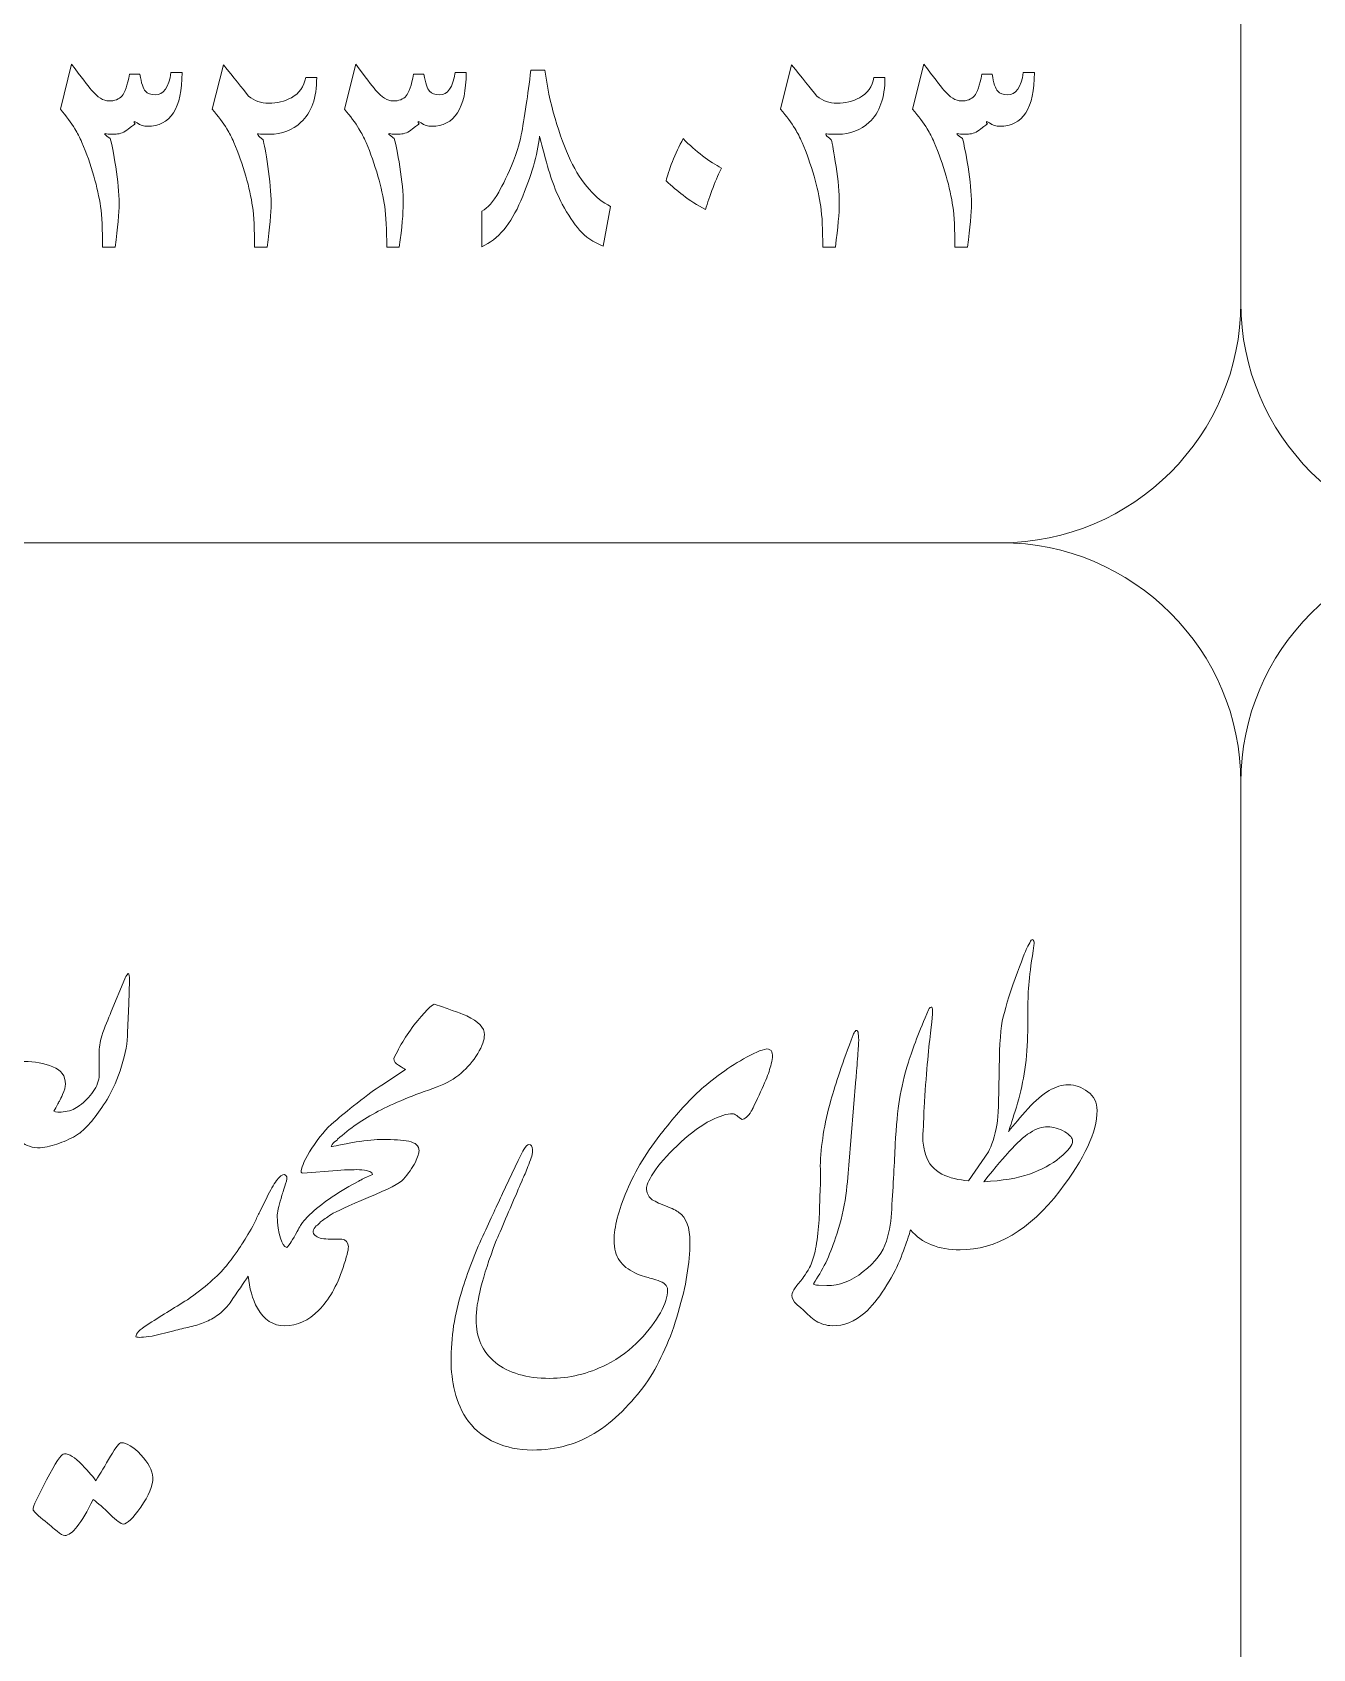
# Model space of a CAD drawing. Header units: millimetres. Extents: x 62 to 462, y 96 to 456.
# Drawn here: x 329.7 to 343.06, y 244.77 to 261.63 of the extents above; entities that cross this region are included whole.
import ezdxf

# ---------------------------------------------------------------- set-up
doc = ezdxf.new("R2010")
doc.units = ezdxf.units.MM
doc.header["$MEASUREMENT"] = 0
doc.layers.add('Layer 1', color=7, linetype='Continuous')

msp = doc.modelspace()

# ---------------------------------------------------------------- linework, layer by layer
at = {"layer": 'Layer 1', "color": 250, "lineweight": 18}
for points, knots in [([(324.8067, 276.3033), (324.8067, 276.3033), (339.8067, 276.3033), (339.8067, 276.3033), (341.1837, 276.3033), (342.3067, 275.1803), (342.3067, 273.8033), (342.3067, 273.8033), (342.3067, 258.8033), (342.3067, 258.8033), (342.3067, 257.4264), (341.1837, 256.3033), (339.8067, 256.3033), (339.8067, 256.3033), (324.8067, 256.3033), (324.8067, 256.3033), (323.4298, 256.3033), (322.3067, 257.4264), (322.3067, 258.8033), (322.3067, 258.8033), (322.3067, 273.8033), (322.3067, 273.8033), (322.3067, 275.1803), (323.4298, 276.3033), (324.8067, 276.3033)], [0, 0, 0, 0, 0.125, 0.125, 0.125, 0.25, 0.25, 0.25, 0.375, 0.375, 0.375, 0.5, 0.5, 0.5, 0.625, 0.625, 0.625, 0.75, 0.75, 0.75, 0.875, 0.875, 0.875, 1, 1, 1, 1]), ([(344.8067, 276.3033), (344.8067, 276.3033), (359.8067, 276.3033), (359.8067, 276.3033), (361.1837, 276.3033), (362.3067, 275.1803), (362.3067, 273.8033), (362.3067, 273.8033), (362.3067, 258.8033), (362.3067, 258.8033), (362.3067, 257.4264), (361.1837, 256.3033), (359.8067, 256.3033), (359.8067, 256.3033), (344.8067, 256.3033), (344.8067, 256.3033), (343.4298, 256.3033), (342.3067, 257.4264), (342.3067, 258.8033), (342.3067, 258.8033), (342.3067, 273.8033), (342.3067, 273.8033), (342.3067, 275.1803), (343.4298, 276.3033), (344.8067, 276.3033)], [0, 0, 0, 0, 0.125, 0.125, 0.125, 0.25, 0.25, 0.25, 0.375, 0.375, 0.375, 0.5, 0.5, 0.5, 0.625, 0.625, 0.625, 0.75, 0.75, 0.75, 0.875, 0.875, 0.875, 1, 1, 1, 1]), ([(324.8067, 256.3033), (324.8067, 256.3033), (339.8067, 256.3033), (339.8067, 256.3033), (341.1837, 256.3033), (342.3067, 255.1803), (342.3067, 253.8033), (342.3067, 253.8033), (342.3067, 238.8033), (342.3067, 238.8033), (342.3067, 237.4264), (341.1837, 236.3033), (339.8067, 236.3033), (339.8067, 236.3033), (324.8067, 236.3033), (324.8067, 236.3033), (323.4298, 236.3033), (322.3067, 237.4264), (322.3067, 238.8033), (322.3067, 238.8033), (322.3067, 253.8033), (322.3067, 253.8033), (322.3067, 255.1803), (323.4298, 256.3033), (324.8067, 256.3033)], [0, 0, 0, 0, 0.125, 0.125, 0.125, 0.25, 0.25, 0.25, 0.375, 0.375, 0.375, 0.5, 0.5, 0.5, 0.625, 0.625, 0.625, 0.75, 0.75, 0.75, 0.875, 0.875, 0.875, 1, 1, 1, 1]), ([(344.8067, 256.3033), (344.8067, 256.3033), (359.8067, 256.3033), (359.8067, 256.3033), (361.1837, 256.3033), (362.3067, 255.1803), (362.3067, 253.8033), (362.3067, 253.8033), (362.3067, 238.8033), (362.3067, 238.8033), (362.3067, 237.4264), (361.1837, 236.3033), (359.8067, 236.3033), (359.8067, 236.3033), (344.8067, 236.3033), (344.8067, 236.3033), (343.4298, 236.3033), (342.3067, 237.4264), (342.3067, 238.8033), (342.3067, 238.8033), (342.3067, 253.8033), (342.3067, 253.8033), (342.3067, 255.1803), (343.4298, 256.3033), (344.8067, 256.3033)], [0, 0, 0, 0, 0.125, 0.125, 0.125, 0.25, 0.25, 0.25, 0.375, 0.375, 0.375, 0.5, 0.5, 0.5, 0.625, 0.625, 0.625, 0.75, 0.75, 0.75, 0.875, 0.875, 0.875, 1, 1, 1, 1]), ([(338.9892, 250.0833), (338.9943, 250.0275), (339.0045, 249.9738), (339.0195, 249.9216), (339.0501, 249.8275), (339.1065, 249.7593), (339.1889, 249.7193), (339.2712, 249.6793), (339.3641, 249.6558), (339.4676, 249.6487), (339.4676, 249.6487), (339.6745, 249.9521), (339.6745, 249.9521), (339.7086, 250.0098), (339.7392, 250.1074), (339.7639, 250.2449), (339.7756, 250.3202), (339.7827, 250.4872), (339.7851, 250.7424), (339.7874, 250.9987), (339.798, 251.1892), (339.8192, 251.3127), (339.8427, 251.4279), (339.8874, 251.5761), (339.9532, 251.7584), (340.0202, 251.9418), (340.0614, 252.0476), (340.0755, 252.0759), (340.0908, 252.1041), (340.1026, 252.1276), (340.112, 252.1464), (340.1237, 252.1652), (340.1343, 252.1687), (340.1425, 252.1582), (340.1519, 252.1476), (340.1543, 252.1299), (340.1496, 252.1041), (340.1249, 251.95), (340.1073, 251.8254), (340.0979, 251.7278), (340.0896, 251.6302), (340.0849, 251.5373), (340.0861, 251.4491), (340.0873, 251.3609), (340.0861, 251.2468), (340.0814, 251.1069), (340.0767, 250.967), (340.0626, 250.8376), (340.0391, 250.72), (340.0167, 250.6012), (339.9885, 250.4872), (339.9532, 250.3755), (339.9191, 250.2649), (339.8956, 250.1944), (339.885, 250.1638), (339.9403, 250.2332), (340.0073, 250.312), (340.0884, 250.4025), (340.2413, 250.5683), (340.3812, 250.6506), (340.5047, 250.6506), (340.58, 250.6506), (340.6494, 250.6259), (340.7117, 250.5777), (340.7752, 250.5319), (340.8081, 250.4672), (340.8081, 250.3813), (340.8081, 250.1603), (340.6776, 249.8816), (340.4189, 249.5429), (340.1014, 249.1337), (339.7545, 248.9291), (339.3782, 248.9291), (339.1515, 248.9291), (338.9798, 248.9978), (338.8622, 249.1361), (338.8537, 249.1085), (338.8454, 249.0834), (338.8372, 249.0608), (338.8172, 248.9926), (338.7878, 248.9115), (338.749, 248.8186), (338.7114, 248.7257), (338.6585, 248.6269), (338.5915, 248.5234), (338.5233, 248.4199), (338.4551, 248.3364), (338.3857, 248.2718), (338.2787, 248.1789), (338.1646, 248.1342), (338.0447, 248.1365), (337.9835, 248.1389), (337.9271, 248.1553), (337.8765, 248.1859), (337.8283, 248.2177), (337.7836, 248.2576), (337.7425, 248.3035), (337.7048, 248.3329), (337.6825, 248.3529), (337.6731, 248.3611), (337.6413, 248.3917), (337.6249, 248.4223), (337.6249, 248.454), (337.6249, 248.4775), (337.6366, 248.5046), (337.659, 248.534), (337.6825, 248.5634), (337.7083, 248.5975), (337.7389, 248.6339), (337.7519, 248.6516), (337.7707, 248.6798), (337.793, 248.7163), (337.8165, 248.7527), (337.8365, 248.8021), (337.8542, 248.8632), (337.8706, 248.9232), (337.8859, 249.0032), (337.8965, 249.102), (337.9059, 249.2007), (337.9118, 249.2866), (337.9141, 249.3571), (337.9141, 249.3571), (337.9212, 249.5712), (337.9212, 249.5712), (337.9235, 249.6441), (337.9235, 249.7217), (337.9212, 249.8016), (337.9259, 250.0133), (337.9623, 250.2426), (338.0317, 250.4907), (338.0799, 250.6589), (338.1564, 250.8847), (338.2622, 251.1692), (338.2693, 251.1881), (338.2763, 251.1998), (338.2834, 251.2069), (338.2893, 251.2139), (338.2951, 251.2174), (338.2998, 251.2174), (338.3163, 251.2151), (338.3234, 251.1716), (338.321, 251.0869), (338.3187, 251.0458), (338.314, 250.9787), (338.3069, 250.887), (338.2998, 250.7929), (338.2951, 250.733), (338.2928, 250.7083), (338.2928, 250.7083), (338.2175, 249.8122), (338.2175, 249.8122), (338.2128, 249.704), (338.1999, 249.5817), (338.1799, 249.443), (338.1564, 249.3101), (338.1235, 249.1807), (338.0799, 249.0537), (338.02, 248.868), (337.9424, 248.708), (337.8483, 248.5751), (337.853, 248.5657), (337.8718, 248.561), (337.9036, 248.561), (337.9036, 248.561), (337.9906, 248.5575), (337.9906, 248.5575), (338.1164, 248.5528), (338.2422, 248.601), (338.3692, 248.701), (338.495, 248.8009), (338.5762, 248.9068), (338.6103, 249.0173), (338.6444, 249.129), (338.6632, 249.2407), (338.6656, 249.3536), (338.6808, 249.6135), (338.6938, 249.8393), (338.7032, 250.0309), (338.7126, 250.2226), (338.7267, 250.3778), (338.7467, 250.4978), (338.7655, 250.6166), (338.7973, 250.7471), (338.8408, 250.887), (338.8843, 251.0269), (338.9537, 251.208), (339.0477, 251.4315), (339.0618, 251.4538), (339.0736, 251.4632), (339.0854, 251.4585), (339.0971, 251.4538), (339.0924, 251.3644), (339.0701, 251.1881), (339.0477, 251.0128), (339.0254, 250.753), (339.003, 250.4084), (339.0007, 250.3188), (338.9961, 250.2108), (338.9892, 250.0833)], [0, 0, 0, 0, 0.0151515, 0.0151515, 0.0151515, 0.030303, 0.030303, 0.030303, 0.0454545, 0.0454545, 0.0454545, 0.0606061, 0.0606061, 0.0606061, 0.0757576, 0.0757576, 0.0757576, 0.0909091, 0.0909091, 0.0909091, 0.1060606, 0.1060606, 0.1060606, 0.1212121, 0.1212121, 0.1212121, 0.1363636, 0.1363636, 0.1363636, 0.1515152, 0.1515152, 0.1515152, 0.1666667, 0.1666667, 0.1666667, 0.1818182, 0.1818182, 0.1818182, 0.1969697, 0.1969697, 0.1969697, 0.2121212, 0.2121212, 0.2121212, 0.2272727, 0.2272727, 0.2272727, 0.2424242, 0.2424242, 0.2424242, 0.2575758, 0.2575758, 0.2575758, 0.2727273, 0.2727273, 0.2727273, 0.2878788, 0.2878788, 0.2878788, 0.3030303, 0.3030303, 0.3030303, 0.3181818, 0.3181818, 0.3181818, 0.3333333, 0.3333333, 0.3333333, 0.3484848, 0.3484848, 0.3484848, 0.3636364, 0.3636364, 0.3636364, 0.3787879, 0.3787879, 0.3787879, 0.3939394, 0.3939394, 0.3939394, 0.4090909, 0.4090909, 0.4090909, 0.4242424, 0.4242424, 0.4242424, 0.4393939, 0.4393939, 0.4393939, 0.4545455, 0.4545455, 0.4545455, 0.469697, 0.469697, 0.469697, 0.4848485, 0.4848485, 0.4848485, 0.5, 0.5, 0.5, 0.5151515, 0.5151515, 0.5151515, 0.530303, 0.530303, 0.530303, 0.5454545, 0.5454545, 0.5454545, 0.5606061, 0.5606061, 0.5606061, 0.5757576, 0.5757576, 0.5757576, 0.5909091, 0.5909091, 0.5909091, 0.6060606, 0.6060606, 0.6060606, 0.6212121, 0.6212121, 0.6212121, 0.6363636, 0.6363636, 0.6363636, 0.6515152, 0.6515152, 0.6515152, 0.6666667, 0.6666667, 0.6666667, 0.6818182, 0.6818182, 0.6818182, 0.6969697, 0.6969697, 0.6969697, 0.7121212, 0.7121212, 0.7121212, 0.7272727, 0.7272727, 0.7272727, 0.7424242, 0.7424242, 0.7424242, 0.7575758, 0.7575758, 0.7575758, 0.7727273, 0.7727273, 0.7727273, 0.7878788, 0.7878788, 0.7878788, 0.8030303, 0.8030303, 0.8030303, 0.8181818, 0.8181818, 0.8181818, 0.8333333, 0.8333333, 0.8333333, 0.8484848, 0.8484848, 0.8484848, 0.8636364, 0.8636364, 0.8636364, 0.8787879, 0.8787879, 0.8787879, 0.8939394, 0.8939394, 0.8939394, 0.9090909, 0.9090909, 0.9090909, 0.9242424, 0.9242424, 0.9242424, 0.9393939, 0.9393939, 0.9393939, 0.9545455, 0.9545455, 0.9545455, 0.969697, 0.969697, 0.969697, 0.9848485, 0.9848485, 0.9848485, 1, 1, 1, 1]), ([(330.1965, 250.4343), (330.2517, 250.4731), (330.2988, 250.5213), (330.3376, 250.5789), (330.3787, 250.6366), (330.3999, 250.6942), (330.3999, 250.7518), (330.3999, 250.7518), (330.3999, 250.9788), (330.3999, 250.9788), (330.3999, 251.034), (330.4093, 251.0952), (330.427, 251.161), (330.4599, 251.2527), (330.4928, 251.3374), (330.5269, 251.4127), (330.5269, 251.4127), (330.668, 251.7537), (330.668, 251.7537), (330.6704, 251.7702), (330.6821, 251.789), (330.7033, 251.809), (330.7127, 251.809), (330.7162, 251.7854), (330.7162, 251.7372), (330.7162, 251.7372), (330.7104, 251.4926), (330.7104, 251.4926), (330.7104, 251.4926), (330.6962, 251.1963), (330.6962, 251.1963), (330.6962, 251.0928), (330.6751, 250.9752), (330.6339, 250.8447), (330.5951, 250.713), (330.5445, 250.5978), (330.4822, 250.4966), (330.3885, 250.3432), (330.2937, 250.2259), (330.1976, 250.146), (330.1976, 250.146), (330.1965, 250.1438), (330.1965, 250.1438), (330.1412, 250.1074), (330.0789, 250.0756), (330.0107, 250.0498), (329.9413, 250.0227), (329.8743, 250.0051), (329.8108, 249.9957), (329.7755, 249.9886), (329.739, 249.991), (329.7002, 250.0004), (329.6614, 250.011), (329.6308, 250.0227), (329.6108, 250.0368), (329.5826, 250.0368), (329.5438, 250.0251), (329.4933, 250.0027), (329.445, 249.9816), (329.3851, 249.9522), (329.3145, 249.9134), (329.3145, 249.9134), (329.1111, 249.7852), (329.1111, 249.7852), (329.1111, 249.7852), (329.1108, 249.7861), (329.1108, 249.7861), (329.0462, 249.7286), (328.9686, 249.6851), (328.8771, 249.6558), (328.7736, 249.6158), (328.6431, 249.6041), (328.4843, 249.617), (328.4514, 249.617), (328.3044, 249.5523), (328.0398, 249.4206), (328.0398, 249.4206), (327.8581, 249.3204), (327.8581, 249.3204), (327.8581, 249.3204), (327.8446, 249.2678), (327.8446, 249.2678), (327.8305, 249.2101), (327.8129, 249.1549), (327.7952, 249.1043), (327.7141, 248.8821), (327.64, 248.7174), (327.5706, 248.6116), (327.5024, 248.5058), (327.4483, 248.4411), (327.4095, 248.4152), (327.3696, 248.3905), (327.3119, 248.3635), (327.2331, 248.3341), (327.1555, 248.3059), (327.0368, 248.2659), (326.8768, 248.2141), (326.7169, 248.1624), (326.6228, 248.1365), (326.5923, 248.1365), (326.5746, 248.1365), (326.5652, 248.1412), (326.5652, 248.1506), (326.5464, 248.1753), (326.6417, 248.2588), (326.851, 248.3988), (327.0603, 248.5387), (327.1955, 248.6304), (327.2555, 248.6739), (327.3166, 248.7174), (327.379, 248.7809), (327.4413, 248.8656), (327.5048, 248.9491), (327.5518, 249.0443), (327.5812, 249.149), (327.5495, 249.1537), (327.5165, 249.1478), (327.4836, 249.1302), (327.4495, 249.1137), (327.4166, 249.1043), (327.3848, 249.1043), (327.3002, 249.1067), (327.2284, 249.1349), (327.1708, 249.1878), (327.1144, 249.2395), (327.0897, 249.2983), (327.0991, 249.363), (327.1085, 249.4018), (327.1214, 249.4477), (327.1391, 249.4994), (327.1555, 249.5512), (327.192, 249.6335), (327.2473, 249.7452), (327.3025, 249.8581), (327.3578, 249.951), (327.4142, 250.0239), (327.4707, 250.098), (327.5259, 250.1344), (327.5812, 250.1344), (327.6753, 250.1344), (327.7541, 250.0944), (327.8176, 250.0145), (327.8811, 249.9333), (327.9117, 249.8369), (327.9117, 249.7252), (327.9117, 249.7252), (327.9115, 249.7016), (327.9115, 249.7016), (327.9115, 249.7016), (327.9763, 249.724), (327.9763, 249.724), (328.0527, 249.7522), (328.0916, 249.7722), (328.0916, 249.7863), (328.0774, 249.8098), (328.0704, 249.8381), (328.0704, 249.8722), (328.0751, 249.9027), (328.0868, 249.9404), (328.1057, 249.9862), (328.1374, 250.0709), (328.1962, 250.1908), (328.2809, 250.3449), (328.3338, 250.446), (328.4008, 250.5354), (328.4843, 250.613), (328.5666, 250.6894), (328.6337, 250.7271), (328.6842, 250.7271), (328.7642, 250.7271), (328.83, 250.693), (328.8806, 250.6271), (328.9265, 250.5624), (328.9488, 250.4778), (328.9488, 250.3719), (328.9488, 250.2779), (328.9359, 250.1932), (328.91, 250.1191), (328.8829, 250.0439), (328.8665, 249.998), (328.8594, 249.9792), (328.8594, 249.9792), (328.9006, 249.9862), (328.9006, 249.9862), (328.99, 250.0086), (329.0605, 250.0391), (329.1111, 250.0756), (329.1111, 250.0756), (329.1132, 250.072), (329.1132, 250.072), (329.1543, 250.0933), (329.2123, 250.1282), (329.2863, 250.178), (329.3028, 250.1874), (329.3404, 250.2144), (329.4004, 250.2579), (329.4004, 250.2944), (329.3839, 250.3473), (329.3521, 250.4167), (329.318, 250.479), (329.271, 250.5096), (329.211, 250.5096), (329.1722, 250.5096), (329.1322, 250.5002), (329.0899, 250.4813), (329.0605, 250.4813), (329.0511, 250.5013), (329.0629, 250.5401), (329.0723, 250.5684), (329.0923, 250.6025), (329.1252, 250.6436), (329.1758, 250.7083), (329.2381, 250.7624), (329.3145, 250.8059), (329.3627, 250.8318), (329.4121, 250.8506), (329.4627, 250.8647), (329.525, 250.8835), (329.5767, 250.8929), (329.6214, 250.8929), (329.7261, 250.8929), (329.8249, 250.8741), (329.9178, 250.8376), (330.0048, 250.8035), (330.0483, 250.7436), (330.0483, 250.6577), (330.0483, 250.6283), (330.0377, 250.5919), (330.0177, 250.5484), (330.006, 250.5225), (329.9954, 250.499), (329.9848, 250.479), (329.9742, 250.4578), (329.9554, 250.4237), (329.9272, 250.3755), (329.9436, 250.3614), (329.9824, 250.3602), (330.0448, 250.3696), (330.1071, 250.3802), (330.1576, 250.4014), (330.1965, 250.4343)], [0, 0, 0, 0, 0.0125, 0.0125, 0.0125, 0.025, 0.025, 0.025, 0.0375, 0.0375, 0.0375, 0.05, 0.05, 0.05, 0.0625, 0.0625, 0.0625, 0.075, 0.075, 0.075, 0.0875, 0.0875, 0.0875, 0.1, 0.1, 0.1, 0.1125, 0.1125, 0.1125, 0.125, 0.125, 0.125, 0.1375, 0.1375, 0.1375, 0.15, 0.15, 0.15, 0.1625, 0.1625, 0.1625, 0.175, 0.175, 0.175, 0.1875, 0.1875, 0.1875, 0.2, 0.2, 0.2, 0.2125, 0.2125, 0.2125, 0.225, 0.225, 0.225, 0.2375, 0.2375, 0.2375, 0.25, 0.25, 0.25, 0.2625, 0.2625, 0.2625, 0.275, 0.275, 0.275, 0.2875, 0.2875, 0.2875, 0.3, 0.3, 0.3, 0.3125, 0.3125, 0.3125, 0.325, 0.325, 0.325, 0.3375, 0.3375, 0.3375, 0.35, 0.35, 0.35, 0.3625, 0.3625, 0.3625, 0.375, 0.375, 0.375, 0.3875, 0.3875, 0.3875, 0.4, 0.4, 0.4, 0.4125, 0.4125, 0.4125, 0.425, 0.425, 0.425, 0.4375, 0.4375, 0.4375, 0.45, 0.45, 0.45, 0.4625, 0.4625, 0.4625, 0.475, 0.475, 0.475, 0.4875, 0.4875, 0.4875, 0.5, 0.5, 0.5, 0.5125, 0.5125, 0.5125, 0.525, 0.525, 0.525, 0.5375, 0.5375, 0.5375, 0.55, 0.55, 0.55, 0.5625, 0.5625, 0.5625, 0.575, 0.575, 0.575, 0.5875, 0.5875, 0.5875, 0.6, 0.6, 0.6, 0.6125, 0.6125, 0.6125, 0.625, 0.625, 0.625, 0.6375, 0.6375, 0.6375, 0.65, 0.65, 0.65, 0.6625, 0.6625, 0.6625, 0.675, 0.675, 0.675, 0.6875, 0.6875, 0.6875, 0.7, 0.7, 0.7, 0.7125, 0.7125, 0.7125, 0.725, 0.725, 0.725, 0.7375, 0.7375, 0.7375, 0.75, 0.75, 0.75, 0.7625, 0.7625, 0.7625, 0.775, 0.775, 0.775, 0.7875, 0.7875, 0.7875, 0.8, 0.8, 0.8, 0.8125, 0.8125, 0.8125, 0.825, 0.825, 0.825, 0.8375, 0.8375, 0.8375, 0.85, 0.85, 0.85, 0.8625, 0.8625, 0.8625, 0.875, 0.875, 0.875, 0.8875, 0.8875, 0.8875, 0.9, 0.9, 0.9, 0.9125, 0.9125, 0.9125, 0.925, 0.925, 0.925, 0.9375, 0.9375, 0.9375, 0.95, 0.95, 0.95, 0.9625, 0.9625, 0.9625, 0.975, 0.975, 0.975, 0.9875, 0.9875, 0.9875, 1, 1, 1, 1]), ([(332.8812, 250.2896), (332.9388, 250.3379), (333.0211, 250.4037), (333.1293, 250.4896), (333.2351, 250.5695), (333.3069, 250.6224), (333.3468, 250.6471), (333.3468, 250.6471), (333.5938, 250.8094), (333.5938, 250.8094), (333.5879, 250.8141), (333.5632, 250.8294), (333.5221, 250.8541), (333.4903, 250.8706), (333.4738, 250.8929), (333.4738, 250.9235), (333.5338, 251.0563), (333.6161, 251.1881), (333.722, 251.3198), (333.8254, 251.4432), (333.8854, 251.4997), (333.9042, 251.4879), (334.09, 251.4244), (334.2006, 251.3833), (334.2347, 251.368), (334.357, 251.3103), (334.4181, 251.2445), (334.4181, 251.1716), (334.4181, 251.121), (334.3946, 251.0552), (334.3487, 250.9752), (334.2982, 250.8964), (334.2405, 250.8294), (334.177, 250.7718), (334.1053, 250.7118), (334.0218, 250.6636), (333.9254, 250.6271), (333.6749, 250.5425), (333.4703, 250.4578), (333.3104, 250.3731), (333.153, 250.291), (333.0115, 250.194), (332.8872, 250.0812), (332.8872, 250.0812), (332.8823, 250.0733), (332.8823, 250.0733), (332.8565, 250.058), (332.84, 250.0427), (332.8318, 250.0286), (332.8235, 250.0145), (332.82, 250.0074), (332.82, 250.0051), (332.84, 250.0098), (332.927, 250.0251), (333.0787, 250.0533), (333.1904, 250.0709), (333.2845, 250.0803), (333.3609, 250.0803), (333.4703, 250.0803), (333.5608, 250.0733), (333.629, 250.0603), (333.7008, 250.0462), (333.7361, 250.0133), (333.7361, 249.9604), (333.7361, 249.9392), (333.7231, 249.9004), (333.6984, 249.8428), (333.6655, 249.7828), (333.6243, 249.7228), (333.5738, 249.6641), (333.5397, 249.6241), (333.4174, 249.5617), (333.2069, 249.4747), (332.9976, 249.3865), (332.8682, 249.3277), (332.82, 249.2972), (332.7718, 249.2654), (332.7353, 249.2395), (332.7095, 249.2196), (332.6956, 249.2012), (332.6804, 249.1876), (332.664, 249.179), (332.6281, 249.1378), (332.6233, 249.105), (332.6507, 249.0808), (332.6777, 249.0549), (332.7236, 249.042), (332.7883, 249.0408), (332.8529, 249.0396), (332.9, 249.0396), (332.9294, 249.0396), (332.9752, 249.0349), (332.9988, 249.0079), (332.9988, 248.9597), (332.9988, 248.9256), (332.9799, 248.8527), (332.9435, 248.7433), (332.8788, 248.5505), (332.7953, 248.4023), (332.6918, 248.2988), (332.5837, 248.1906), (332.4661, 248.1365), (332.3367, 248.1365), (332.2156, 248.1365), (332.1203, 248.1977), (332.051, 248.3188), (331.9982, 248.4152), (331.9658, 248.5273), (331.955, 248.6547), (331.9082, 248.5842), (331.845, 248.4918), (331.7652, 248.3776), (331.717, 248.3176), (331.6758, 248.2753), (331.6405, 248.2506), (331.5947, 248.2177), (331.5488, 248.1918), (331.5018, 248.173), (331.4548, 248.153), (331.403, 248.1377), (331.3466, 248.1248), (331.2901, 248.1118), (331.2349, 248.0989), (331.1796, 248.0848), (331.1796, 248.0848), (330.9515, 248.0295), (330.9515, 248.0295), (330.8597, 248.0142), (330.8033, 248.0119), (330.7833, 248.0225), (330.7833, 248.0554), (330.8209, 248.0954), (330.8974, 248.1436), (330.9656, 248.1871), (331.0361, 248.2318), (331.1067, 248.2765), (331.1784, 248.3211), (331.249, 248.3647), (331.3207, 248.4082), (331.5018, 248.5352), (331.6382, 248.6539), (331.7276, 248.7633), (331.7958, 248.8491), (331.8499, 248.9232), (331.8887, 248.9879), (331.9145, 249.0243), (331.9522, 249.0878), (332.0027, 249.1772), (332.0027, 249.1772), (332.0361, 249.2455), (332.0361, 249.2455), (332.044, 249.2642), (332.0525, 249.2821), (332.0616, 249.2995), (332.0657, 249.3079), (332.0699, 249.3159), (332.0743, 249.3238), (332.0743, 249.3238), (332.1509, 249.4806), (332.1509, 249.4806), (332.185, 249.5512), (332.2191, 249.6088), (332.2509, 249.6523), (332.2802, 249.6958), (332.3085, 249.717), (332.3332, 249.7146), (332.3567, 249.7029), (332.3637, 249.6805), (332.3543, 249.6452), (332.3285, 249.57), (332.3132, 249.5206), (332.3061, 249.4971), (332.28, 249.4103), (332.263, 249.3417), (332.2554, 249.292), (332.267, 249.084), (332.301, 248.9713), (332.3579, 248.9526), (332.3826, 248.9785), (332.419, 249.0338), (332.4649, 249.1184), (332.4919, 249.169), (332.5131, 249.2031), (332.526, 249.2219), (332.5295, 249.2262), (332.5334, 249.2299), (332.5378, 249.233), (332.5585, 249.2585), (332.5841, 249.2855), (332.613, 249.3124), (332.6848, 249.3771), (332.7565, 249.4324), (332.8306, 249.4806), (332.9247, 249.5429), (333.0152, 249.597), (333.1022, 249.6429), (333.1093, 249.6476), (333.1587, 249.6723), (333.2504, 249.7158), (333.2504, 249.7381), (333.2139, 249.7546), (333.1399, 249.764), (333.0764, 249.7664), (332.9893, 249.764), (332.8823, 249.7569), (332.8823, 249.7569), (332.5237, 249.7287), (332.5237, 249.7287), (332.5072, 249.7287), (332.5025, 249.7428), (332.5096, 249.7699), (332.5237, 249.8299), (332.5684, 249.9169), (332.646, 250.0286), (332.7214, 250.14), (332.7991, 250.225), (332.8791, 250.2849), (332.8791, 250.2849), (332.8812, 250.2896), (332.8812, 250.2896)], [0, 0, 0, 0, 0.0136986, 0.0136986, 0.0136986, 0.0273973, 0.0273973, 0.0273973, 0.0410959, 0.0410959, 0.0410959, 0.0547945, 0.0547945, 0.0547945, 0.0684932, 0.0684932, 0.0684932, 0.0821918, 0.0821918, 0.0821918, 0.0958904, 0.0958904, 0.0958904, 0.109589, 0.109589, 0.109589, 0.1232877, 0.1232877, 0.1232877, 0.1369863, 0.1369863, 0.1369863, 0.1506849, 0.1506849, 0.1506849, 0.1643836, 0.1643836, 0.1643836, 0.1780822, 0.1780822, 0.1780822, 0.1917808, 0.1917808, 0.1917808, 0.2054795, 0.2054795, 0.2054795, 0.2191781, 0.2191781, 0.2191781, 0.2328767, 0.2328767, 0.2328767, 0.2465753, 0.2465753, 0.2465753, 0.260274, 0.260274, 0.260274, 0.2739726, 0.2739726, 0.2739726, 0.2876712, 0.2876712, 0.2876712, 0.3013699, 0.3013699, 0.3013699, 0.3150685, 0.3150685, 0.3150685, 0.3287671, 0.3287671, 0.3287671, 0.3424658, 0.3424658, 0.3424658, 0.3561644, 0.3561644, 0.3561644, 0.369863, 0.369863, 0.369863, 0.3835616, 0.3835616, 0.3835616, 0.3972603, 0.3972603, 0.3972603, 0.4109589, 0.4109589, 0.4109589, 0.4246575, 0.4246575, 0.4246575, 0.4383562, 0.4383562, 0.4383562, 0.4520548, 0.4520548, 0.4520548, 0.4657534, 0.4657534, 0.4657534, 0.4794521, 0.4794521, 0.4794521, 0.4931507, 0.4931507, 0.4931507, 0.5068493, 0.5068493, 0.5068493, 0.5205479, 0.5205479, 0.5205479, 0.5342466, 0.5342466, 0.5342466, 0.5479452, 0.5479452, 0.5479452, 0.5616438, 0.5616438, 0.5616438, 0.5753425, 0.5753425, 0.5753425, 0.5890411, 0.5890411, 0.5890411, 0.6027397, 0.6027397, 0.6027397, 0.6164384, 0.6164384, 0.6164384, 0.630137, 0.630137, 0.630137, 0.6438356, 0.6438356, 0.6438356, 0.6575342, 0.6575342, 0.6575342, 0.6712329, 0.6712329, 0.6712329, 0.6849315, 0.6849315, 0.6849315, 0.6986301, 0.6986301, 0.6986301, 0.7123288, 0.7123288, 0.7123288, 0.7260274, 0.7260274, 0.7260274, 0.739726, 0.739726, 0.739726, 0.7534247, 0.7534247, 0.7534247, 0.7671233, 0.7671233, 0.7671233, 0.7808219, 0.7808219, 0.7808219, 0.7945205, 0.7945205, 0.7945205, 0.8082192, 0.8082192, 0.8082192, 0.8219178, 0.8219178, 0.8219178, 0.8356164, 0.8356164, 0.8356164, 0.8493151, 0.8493151, 0.8493151, 0.8630137, 0.8630137, 0.8630137, 0.8767123, 0.8767123, 0.8767123, 0.890411, 0.890411, 0.890411, 0.9041096, 0.9041096, 0.9041096, 0.9178082, 0.9178082, 0.9178082, 0.9315068, 0.9315068, 0.9315068, 0.9452055, 0.9452055, 0.9452055, 0.9589041, 0.9589041, 0.9589041, 0.9726027, 0.9726027, 0.9726027, 0.9863014, 0.9863014, 0.9863014, 1, 1, 1, 1]), ([(337.4214, 250.9341), (337.4132, 250.8764), (337.3979, 250.8212), (337.3791, 250.7671), (337.3591, 250.713), (337.3273, 250.6377), (337.2827, 250.5413), (337.238, 250.4449), (337.2109, 250.3896), (337.2015, 250.3755), (337.1651, 250.3179), (337.1321, 250.2896), (337.1051, 250.2896), (337.0839, 250.3038), (337.0663, 250.3167), (337.0498, 250.3296), (337.0334, 250.3426), (337.0192, 250.3484), (337.0051, 250.3484), (336.9475, 250.3484), (336.8723, 250.3249), (336.7782, 250.2779), (336.6829, 250.2308), (336.5806, 250.1556), (336.4677, 250.0521), (336.3548, 249.9486), (336.2667, 249.8522), (336.2032, 249.7628), (336.1408, 249.6735), (336.1091, 249.6111), (336.1091, 249.577), (336.1091, 249.5265), (336.1244, 249.4865), (336.1573, 249.4594), (336.1843, 249.4383), (336.2337, 249.4148), (336.3055, 249.3877), (336.376, 249.3595), (336.4242, 249.3371), (336.4466, 249.3183), (336.523, 249.2654), (336.5606, 249.1619), (336.5606, 249.0079), (336.5606, 248.795), (336.5207, 248.5505), (336.4395, 248.2765), (336.3596, 248.0013), (336.2537, 247.7638), (336.1232, 247.5615), (336.0562, 247.4674), (335.9786, 247.3733), (335.8892, 247.2793), (335.7998, 247.184), (335.7034, 247.1041), (335.5999, 247.037), (335.4023, 246.9065), (335.1742, 246.8407), (334.9179, 246.8407), (334.6262, 246.8454), (334.404, 246.9441), (334.2523, 247.137), (334.1841, 247.2358), (334.1359, 247.3404), (334.11, 247.451), (334.083, 247.5615), (334.07, 247.6662), (334.07, 247.7649), (334.07, 247.8908), (334.0794, 248.0142), (334.0971, 248.1353), (334.1159, 248.2553), (334.1441, 248.3764), (334.1829, 248.4987), (334.2429, 248.6963), (334.3146, 248.8868), (334.4005, 249.0702), (334.4851, 249.2537), (334.5533, 249.4018), (334.6062, 249.5147), (334.6062, 249.5147), (334.7685, 249.8593), (334.7685, 249.8593), (334.7873, 249.8981), (334.8062, 249.9357), (334.8273, 249.9733), (334.8473, 250.0098), (334.8661, 250.0274), (334.8826, 250.0274), (334.9049, 250.0274), (334.9179, 250.0098), (334.919, 249.9733), (334.9202, 249.9357), (334.9155, 249.9086), (334.9061, 249.8898), (334.8814, 249.824), (334.8591, 249.7675), (334.8414, 249.7228), (334.8226, 249.6782), (334.7956, 249.6135), (334.7579, 249.5288), (334.7215, 249.443), (334.6815, 249.3513), (334.6392, 249.2525), (334.5968, 249.1537), (334.5616, 249.0726), (334.5345, 249.0079), (334.3993, 248.6504), (334.3311, 248.3811), (334.3311, 248.2024), (334.3311, 248.0142), (334.3981, 247.8649), (334.5333, 247.7543), (334.6674, 247.6438), (334.8567, 247.5885), (335.1001, 247.5885), (335.3024, 247.5885), (335.4976, 247.6356), (335.6869, 247.7297), (335.8269, 247.8014), (335.9444, 247.8872), (336.0385, 247.9884), (336.1326, 248.0895), (336.2043, 248.1847), (336.2537, 248.2729), (336.3031, 248.3611), (336.3278, 248.4411), (336.3278, 248.5116), (336.3278, 248.5552), (336.2949, 248.5881), (336.229, 248.6081), (336.1632, 248.6292), (336.1161, 248.6433), (336.0867, 248.6504), (336.0585, 248.6563), (336.0256, 248.6692), (335.988, 248.688), (335.9174, 248.7221), (335.8633, 248.7656), (335.8257, 248.8174), (335.7892, 248.8691), (335.7704, 248.9397), (335.7704, 249.0291), (335.7704, 249.1643), (335.8151, 249.3371), (335.9033, 249.5453), (335.9915, 249.7546), (336.1161, 249.9604), (336.2772, 250.1626), (336.4089, 250.3273), (336.5289, 250.4625), (336.6359, 250.5648), (336.6935, 250.6177), (336.7676, 250.6789), (336.857, 250.7459), (336.9463, 250.8141), (337.0334, 250.8717), (337.1192, 250.9199), (337.2227, 250.9799), (337.3038, 251.014), (337.3638, 251.0234), (337.3885, 251.0234), (337.4061, 251.0128), (337.4155, 250.9928), (337.4238, 250.9717), (337.4261, 250.9529), (337.4214, 250.9341)], [0, 0, 0, 0, 0.0181818, 0.0181818, 0.0181818, 0.0363636, 0.0363636, 0.0363636, 0.0545455, 0.0545455, 0.0545455, 0.0727273, 0.0727273, 0.0727273, 0.0909091, 0.0909091, 0.0909091, 0.1090909, 0.1090909, 0.1090909, 0.1272727, 0.1272727, 0.1272727, 0.1454545, 0.1454545, 0.1454545, 0.1636364, 0.1636364, 0.1636364, 0.1818182, 0.1818182, 0.1818182, 0.2, 0.2, 0.2, 0.2181818, 0.2181818, 0.2181818, 0.2363636, 0.2363636, 0.2363636, 0.2545455, 0.2545455, 0.2545455, 0.2727273, 0.2727273, 0.2727273, 0.2909091, 0.2909091, 0.2909091, 0.3090909, 0.3090909, 0.3090909, 0.3272727, 0.3272727, 0.3272727, 0.3454545, 0.3454545, 0.3454545, 0.3636364, 0.3636364, 0.3636364, 0.3818182, 0.3818182, 0.3818182, 0.4, 0.4, 0.4, 0.4181818, 0.4181818, 0.4181818, 0.4363636, 0.4363636, 0.4363636, 0.4545455, 0.4545455, 0.4545455, 0.4727273, 0.4727273, 0.4727273, 0.4909091, 0.4909091, 0.4909091, 0.5090909, 0.5090909, 0.5090909, 0.5272727, 0.5272727, 0.5272727, 0.5454545, 0.5454545, 0.5454545, 0.5636364, 0.5636364, 0.5636364, 0.5818182, 0.5818182, 0.5818182, 0.6, 0.6, 0.6, 0.6181818, 0.6181818, 0.6181818, 0.6363636, 0.6363636, 0.6363636, 0.6545455, 0.6545455, 0.6545455, 0.6727273, 0.6727273, 0.6727273, 0.6909091, 0.6909091, 0.6909091, 0.7090909, 0.7090909, 0.7090909, 0.7272727, 0.7272727, 0.7272727, 0.7454545, 0.7454545, 0.7454545, 0.7636364, 0.7636364, 0.7636364, 0.7818182, 0.7818182, 0.7818182, 0.8, 0.8, 0.8, 0.8181818, 0.8181818, 0.8181818, 0.8363636, 0.8363636, 0.8363636, 0.8545455, 0.8545455, 0.8545455, 0.8727273, 0.8727273, 0.8727273, 0.8909091, 0.8909091, 0.8909091, 0.9090909, 0.9090909, 0.9090909, 0.9272727, 0.9272727, 0.9272727, 0.9454545, 0.9454545, 0.9454545, 0.9636364, 0.9636364, 0.9636364, 0.9818182, 0.9818182, 0.9818182, 1, 1, 1, 1]), ([(340.5529, 250.0638), (340.5529, 250.0932), (340.5259, 250.125), (340.4706, 250.1603), (340.4106, 250.1944), (340.3507, 250.212), (340.2907, 250.212), (340.1813, 250.2167), (340.0473, 250.1297), (339.8921, 249.9533), (339.845, 249.9051), (339.7568, 249.8004), (339.6263, 249.6393), (339.8192, 249.6487), (339.9779, 249.6758), (340.1037, 249.7193), (340.2284, 249.7628), (340.3342, 249.8204), (340.4189, 249.891), (340.5082, 249.9627), (340.5529, 250.0203), (340.5529, 250.0638)], [0, 0, 0, 0, 0.1428571, 0.1428571, 0.1428571, 0.2857143, 0.2857143, 0.2857143, 0.4285714, 0.4285714, 0.4285714, 0.5714286, 0.5714286, 0.5714286, 0.7142857, 0.7142857, 0.7142857, 0.8571429, 0.8571429, 0.8571429, 1, 1, 1, 1]), ([(329.7108, 246.221), (329.7108, 246.2069), (329.7449, 246.1728), (329.8119, 246.1175), (329.8802, 246.0622), (329.9295, 246.0211), (329.9625, 245.994), (329.9966, 245.9634), (330.0236, 245.9493), (330.0413, 245.9493), (330.1153, 245.9493), (330.2141, 246.074), (330.3376, 246.3244), (330.3882, 246.288), (330.4469, 246.2363), (330.514, 246.1692), (330.5798, 246.1022), (330.6257, 246.0693), (330.6516, 246.0693), (330.6904, 246.0693), (330.7515, 246.1281), (330.8338, 246.2457), (330.9185, 246.3644), (330.9608, 246.4679), (330.9608, 246.5549), (330.9573, 246.629), (330.915, 246.7078), (330.835, 246.7913), (330.7562, 246.8748), (330.688, 246.9171), (330.6304, 246.9171), (330.6128, 246.9171), (330.5751, 246.8701), (330.5187, 246.776), (330.4622, 246.6819), (330.4117, 246.5961), (330.3658, 246.5208), (330.3258, 246.5761), (330.2694, 246.6396), (330.1953, 246.7125), (330.12, 246.7842), (330.0636, 246.8125), (330.0248, 246.796), (330.0036, 246.796), (329.946, 246.7078), (329.8519, 246.5314), (329.7579, 246.3538), (329.7108, 246.2515), (329.7108, 246.221)], [0, 0, 0, 0, 0.0625, 0.0625, 0.0625, 0.125, 0.125, 0.125, 0.1875, 0.1875, 0.1875, 0.25, 0.25, 0.25, 0.3125, 0.3125, 0.3125, 0.375, 0.375, 0.375, 0.4375, 0.4375, 0.4375, 0.5, 0.5, 0.5, 0.5625, 0.5625, 0.5625, 0.625, 0.625, 0.625, 0.6875, 0.6875, 0.6875, 0.75, 0.75, 0.75, 0.8125, 0.8125, 0.8125, 0.875, 0.875, 0.875, 0.9375, 0.9375, 0.9375, 1, 1, 1, 1])]:
    msp.add_open_spline(points, degree=3, knots=knots, dxfattribs=at)
at = {"layer": 'Layer 1', "color": 250, "lineweight": 9}
for points, knots in [([(330.9856, 260.974), (331.0715, 260.974), (331.1261, 261.0516), (331.1491, 261.2063), (331.1491, 261.2063), (331.2649, 261.2063), (331.2649, 261.2063), (331.2649, 260.833), (331.1438, 260.6466), (330.9028, 260.6466), (330.8651, 260.6466), (330.8293, 260.6584), (330.7952, 260.6819), (330.7617, 260.7054), (330.754, 260.7007), (330.774, 260.6672), (330.7752, 260.673), (330.7523, 260.6572), (330.7046, 260.619), (330.6623, 260.5837), (330.6194, 260.5655), (330.5759, 260.5655), (330.57, 260.5655), (330.563, 260.5655), (330.5541, 260.5649), (330.5453, 260.5643), (330.5353, 260.5637), (330.5242, 260.5637), (330.5036, 260.5637), (330.483, 260.5661), (330.463, 260.5702), (330.443, 260.5743), (330.4601, 260.5566), (330.5153, 260.5173), (330.5306, 260.4649), (330.5494, 260.3668), (330.573, 260.2227), (330.5965, 260.0793), (330.6082, 259.9511), (330.6082, 259.8388), (330.6082, 259.7436), (330.5947, 259.5925), (330.5671, 259.3862), (330.5671, 259.3862), (330.436, 259.3862), (330.436, 259.3862), (330.436, 259.5696), (330.4289, 259.7107), (330.4148, 259.8089), (330.4001, 259.907), (330.3772, 260.0123), (330.3449, 260.1246), (330.3096, 260.2486), (330.2678, 260.3668), (330.2208, 260.4779), (330.1979, 260.5296), (330.1732, 260.5766), (330.1467, 260.619), (330.1091, 260.6825), (330.0586, 260.7506), (329.9951, 260.8241), (329.9951, 260.8241), (330.1126, 261.2927), (330.1126, 261.2927), (330.2126, 261.1592), (330.2814, 261.0699), (330.319, 261.024), (330.3848, 260.9482), (330.4448, 260.91), (330.5001, 260.91), (330.563, 260.91), (330.6094, 260.9282), (330.6394, 260.9635), (330.6682, 260.9981), (330.6941, 261.0734), (330.717, 261.1892), (330.717, 261.1892), (330.824, 261.1892), (330.824, 261.1892), (330.8398, 261.0975), (330.8592, 261.0387), (330.8822, 261.0128), (330.9051, 260.987), (330.9398, 260.974), (330.9856, 260.974)], [0, 0, 0, 0, 0.0357143, 0.0357143, 0.0357143, 0.0714286, 0.0714286, 0.0714286, 0.1071429, 0.1071429, 0.1071429, 0.1428571, 0.1428571, 0.1428571, 0.1785714, 0.1785714, 0.1785714, 0.2142857, 0.2142857, 0.2142857, 0.25, 0.25, 0.25, 0.2857143, 0.2857143, 0.2857143, 0.3214286, 0.3214286, 0.3214286, 0.3571429, 0.3571429, 0.3571429, 0.3928571, 0.3928571, 0.3928571, 0.4285714, 0.4285714, 0.4285714, 0.4642857, 0.4642857, 0.4642857, 0.5, 0.5, 0.5, 0.5357143, 0.5357143, 0.5357143, 0.5714286, 0.5714286, 0.5714286, 0.6071429, 0.6071429, 0.6071429, 0.6428571, 0.6428571, 0.6428571, 0.6785714, 0.6785714, 0.6785714, 0.7142857, 0.7142857, 0.7142857, 0.75, 0.75, 0.75, 0.7857143, 0.7857143, 0.7857143, 0.8214286, 0.8214286, 0.8214286, 0.8571429, 0.8571429, 0.8571429, 0.8928571, 0.8928571, 0.8928571, 0.9285714, 0.9285714, 0.9285714, 0.9642857, 0.9642857, 0.9642857, 1, 1, 1, 1]), ([(332.1691, 260.8859), (332.2555, 260.8859), (332.3337, 260.9059), (332.4048, 260.9447), (332.4865, 260.9893), (332.5365, 261.0593), (332.5547, 261.1545), (332.5547, 261.1545), (332.6688, 261.1545), (332.6688, 261.1545), (332.6688, 260.9435), (332.6141, 260.7877), (332.5048, 260.6877), (332.4154, 260.6054), (332.3067, 260.5637), (332.1797, 260.5637), (332.1797, 260.5637), (332.1538, 260.5637), (332.1538, 260.5637), (332.1168, 260.5637), (332.0868, 260.5649), (332.0633, 260.5672), (332.0398, 260.5696), (332.055, 260.549), (332.1091, 260.5055), (332.1203, 260.4655), (332.1373, 260.3726), (332.1597, 260.2274), (332.182, 260.0822), (332.1932, 259.9523), (332.1932, 259.8388), (332.1932, 259.7436), (332.1797, 259.5925), (332.152, 259.3862), (332.152, 259.3862), (332.0209, 259.3862), (332.0209, 259.3862), (332.0209, 259.5696), (332.0139, 259.7107), (331.9998, 259.8089), (331.9851, 259.907), (331.9622, 260.0123), (331.9298, 260.1246), (331.894, 260.2486), (331.8528, 260.3668), (331.8058, 260.4779), (331.7828, 260.5296), (331.7582, 260.5766), (331.7317, 260.619), (331.6941, 260.6825), (331.6435, 260.7506), (331.58, 260.8241), (331.58, 260.8241), (331.6953, 261.2874), (331.6953, 261.2874), (331.8034, 261.1539), (331.891, 261.0452), (331.9592, 260.9599), (332.0186, 260.9106), (332.0885, 260.8859), (332.1691, 260.8859)], [0, 0, 0, 0, 0.05, 0.05, 0.05, 0.1, 0.1, 0.1, 0.15, 0.15, 0.15, 0.2, 0.2, 0.2, 0.25, 0.25, 0.25, 0.3, 0.3, 0.3, 0.35, 0.35, 0.35, 0.4, 0.4, 0.4, 0.45, 0.45, 0.45, 0.5, 0.5, 0.5, 0.55, 0.55, 0.55, 0.6, 0.6, 0.6, 0.65, 0.65, 0.65, 0.7, 0.7, 0.7, 0.75, 0.75, 0.75, 0.8, 0.8, 0.8, 0.85, 0.85, 0.85, 0.9, 0.9, 0.9, 0.95, 0.95, 0.95, 1, 1, 1, 1]), ([(333.9486, 260.974), (334.0345, 260.974), (334.0891, 261.0516), (334.1121, 261.2063), (334.1121, 261.2063), (334.2279, 261.2063), (334.2279, 261.2063), (334.2279, 260.833), (334.1068, 260.6466), (333.8658, 260.6466), (333.8281, 260.6466), (333.7923, 260.6584), (333.7582, 260.6819), (333.7247, 260.7054), (333.717, 260.7007), (333.737, 260.6672), (333.7382, 260.673), (333.7153, 260.6572), (333.6676, 260.619), (333.6253, 260.5837), (333.5824, 260.5655), (333.5389, 260.5655), (333.533, 260.5655), (333.526, 260.5655), (333.5171, 260.5649), (333.5083, 260.5643), (333.4983, 260.5637), (333.4872, 260.5637), (333.4666, 260.5637), (333.446, 260.5661), (333.426, 260.5702), (333.406, 260.5743), (333.4231, 260.5566), (333.4783, 260.5173), (333.4936, 260.4649), (333.5124, 260.3668), (333.536, 260.2227), (333.5595, 260.0793), (333.5712, 259.9511), (333.5712, 259.8388), (333.5712, 259.7436), (333.5577, 259.5925), (333.5301, 259.3862), (333.5301, 259.3862), (333.399, 259.3862), (333.399, 259.3862), (333.399, 259.5696), (333.3919, 259.7107), (333.3778, 259.8089), (333.3631, 259.907), (333.3402, 260.0123), (333.3079, 260.1246), (333.2726, 260.2486), (333.2308, 260.3668), (333.1838, 260.4779), (333.1609, 260.5296), (333.1362, 260.5766), (333.1097, 260.619), (333.0721, 260.6825), (333.0216, 260.7506), (332.9581, 260.8241), (332.9581, 260.8241), (333.0756, 261.2927), (333.0756, 261.2927), (333.1756, 261.1592), (333.2444, 261.0699), (333.282, 261.024), (333.3478, 260.9482), (333.4078, 260.91), (333.4631, 260.91), (333.526, 260.91), (333.5724, 260.9282), (333.6024, 260.9635), (333.6312, 260.9981), (333.6571, 261.0734), (333.68, 261.1892), (333.68, 261.1892), (333.787, 261.1892), (333.787, 261.1892), (333.8028, 261.0975), (333.8222, 261.0387), (333.8452, 261.0128), (333.8681, 260.987), (333.9028, 260.974), (333.9486, 260.974)], [0, 0, 0, 0, 0.0357143, 0.0357143, 0.0357143, 0.0714286, 0.0714286, 0.0714286, 0.1071429, 0.1071429, 0.1071429, 0.1428571, 0.1428571, 0.1428571, 0.1785714, 0.1785714, 0.1785714, 0.2142857, 0.2142857, 0.2142857, 0.25, 0.25, 0.25, 0.2857143, 0.2857143, 0.2857143, 0.3214286, 0.3214286, 0.3214286, 0.3571429, 0.3571429, 0.3571429, 0.3928571, 0.3928571, 0.3928571, 0.4285714, 0.4285714, 0.4285714, 0.4642857, 0.4642857, 0.4642857, 0.5, 0.5, 0.5, 0.5357143, 0.5357143, 0.5357143, 0.5714286, 0.5714286, 0.5714286, 0.6071429, 0.6071429, 0.6071429, 0.6428571, 0.6428571, 0.6428571, 0.6785714, 0.6785714, 0.6785714, 0.7142857, 0.7142857, 0.7142857, 0.75, 0.75, 0.75, 0.7857143, 0.7857143, 0.7857143, 0.8214286, 0.8214286, 0.8214286, 0.8571429, 0.8571429, 0.8571429, 0.8928571, 0.8928571, 0.8928571, 0.9285714, 0.9285714, 0.9285714, 0.9642857, 0.9642857, 0.9642857, 1, 1, 1, 1]), ([(338.0951, 260.8859), (338.1815, 260.8859), (338.2597, 260.9059), (338.3308, 260.9447), (338.4125, 260.9893), (338.4625, 261.0593), (338.4807, 261.1545), (338.4807, 261.1545), (338.5948, 261.1545), (338.5948, 261.1545), (338.5948, 260.9435), (338.5401, 260.7877), (338.4308, 260.6877), (338.3414, 260.6054), (338.2327, 260.5637), (338.1057, 260.5637), (338.1057, 260.5637), (338.0798, 260.5637), (338.0798, 260.5637), (338.0428, 260.5637), (338.0128, 260.5649), (337.9893, 260.5672), (337.9658, 260.5696), (337.981, 260.549), (338.0351, 260.5055), (338.0463, 260.4655), (338.0633, 260.3726), (338.0857, 260.2274), (338.108, 260.0822), (338.1192, 259.9523), (338.1192, 259.8388), (338.1192, 259.7436), (338.1057, 259.5925), (338.078, 259.3862), (338.078, 259.3862), (337.9469, 259.3862), (337.9469, 259.3862), (337.9469, 259.5696), (337.9399, 259.7107), (337.9258, 259.8089), (337.9111, 259.907), (337.8882, 260.0123), (337.8558, 260.1246), (337.82, 260.2486), (337.7788, 260.3668), (337.7318, 260.4779), (337.7088, 260.5296), (337.6842, 260.5766), (337.6577, 260.619), (337.6201, 260.6825), (337.5695, 260.7506), (337.506, 260.8241), (337.506, 260.8241), (337.6213, 261.2874), (337.6213, 261.2874), (337.7294, 261.1539), (337.817, 261.0452), (337.8852, 260.9599), (337.9446, 260.9106), (338.0145, 260.8859), (338.0951, 260.8859)], [0, 0, 0, 0, 0.05, 0.05, 0.05, 0.1, 0.1, 0.1, 0.15, 0.15, 0.15, 0.2, 0.2, 0.2, 0.25, 0.25, 0.25, 0.3, 0.3, 0.3, 0.35, 0.35, 0.35, 0.4, 0.4, 0.4, 0.45, 0.45, 0.45, 0.5, 0.5, 0.5, 0.55, 0.55, 0.55, 0.6, 0.6, 0.6, 0.65, 0.65, 0.65, 0.7, 0.7, 0.7, 0.75, 0.75, 0.75, 0.8, 0.8, 0.8, 0.85, 0.85, 0.85, 0.9, 0.9, 0.9, 0.95, 0.95, 0.95, 1, 1, 1, 1]), ([(339.8746, 260.974), (339.9605, 260.974), (340.0151, 261.0516), (340.0381, 261.2063), (340.0381, 261.2063), (340.1539, 261.2063), (340.1539, 261.2063), (340.1539, 260.833), (340.0328, 260.6466), (339.7918, 260.6466), (339.7541, 260.6466), (339.7183, 260.6584), (339.6842, 260.6819), (339.6507, 260.7054), (339.643, 260.7007), (339.663, 260.6672), (339.6642, 260.673), (339.6413, 260.6572), (339.5936, 260.619), (339.5513, 260.5837), (339.5084, 260.5655), (339.4649, 260.5655), (339.459, 260.5655), (339.452, 260.5655), (339.4431, 260.5649), (339.4343, 260.5643), (339.4243, 260.5637), (339.4132, 260.5637), (339.3926, 260.5637), (339.372, 260.5661), (339.352, 260.5702), (339.332, 260.5743), (339.3491, 260.5566), (339.4043, 260.5173), (339.4196, 260.4649), (339.4384, 260.3668), (339.462, 260.2227), (339.4855, 260.0793), (339.4972, 259.9511), (339.4972, 259.8388), (339.4972, 259.7436), (339.4837, 259.5925), (339.4561, 259.3862), (339.4561, 259.3862), (339.325, 259.3862), (339.325, 259.3862), (339.325, 259.5696), (339.3179, 259.7107), (339.3038, 259.8089), (339.2891, 259.907), (339.2662, 260.0123), (339.2339, 260.1246), (339.1986, 260.2486), (339.1568, 260.3668), (339.1098, 260.4779), (339.0869, 260.5296), (339.0622, 260.5766), (339.0357, 260.619), (338.9981, 260.6825), (338.9476, 260.7506), (338.8841, 260.8241), (338.8841, 260.8241), (339.0016, 261.2927), (339.0016, 261.2927), (339.1016, 261.1592), (339.1704, 261.0699), (339.208, 261.024), (339.2738, 260.9482), (339.3338, 260.91), (339.3891, 260.91), (339.452, 260.91), (339.4984, 260.9282), (339.5284, 260.9635), (339.5572, 260.9981), (339.5831, 261.0734), (339.606, 261.1892), (339.606, 261.1892), (339.713, 261.1892), (339.713, 261.1892), (339.7288, 261.0975), (339.7482, 261.0387), (339.7712, 261.0128), (339.7941, 260.987), (339.8288, 260.974), (339.8746, 260.974)], [0, 0, 0, 0, 0.0357143, 0.0357143, 0.0357143, 0.0714286, 0.0714286, 0.0714286, 0.1071429, 0.1071429, 0.1071429, 0.1428571, 0.1428571, 0.1428571, 0.1785714, 0.1785714, 0.1785714, 0.2142857, 0.2142857, 0.2142857, 0.25, 0.25, 0.25, 0.2857143, 0.2857143, 0.2857143, 0.3214286, 0.3214286, 0.3214286, 0.3571429, 0.3571429, 0.3571429, 0.3928571, 0.3928571, 0.3928571, 0.4285714, 0.4285714, 0.4285714, 0.4642857, 0.4642857, 0.4642857, 0.5, 0.5, 0.5, 0.5357143, 0.5357143, 0.5357143, 0.5714286, 0.5714286, 0.5714286, 0.6071429, 0.6071429, 0.6071429, 0.6428571, 0.6428571, 0.6428571, 0.6785714, 0.6785714, 0.6785714, 0.7142857, 0.7142857, 0.7142857, 0.75, 0.75, 0.75, 0.7857143, 0.7857143, 0.7857143, 0.8214286, 0.8214286, 0.8214286, 0.8571429, 0.8571429, 0.8571429, 0.8928571, 0.8928571, 0.8928571, 0.9285714, 0.9285714, 0.9285714, 0.9642857, 0.9642857, 0.9642857, 1, 1, 1, 1]), ([(334.3914, 259.7595), (334.4525, 259.7942), (334.5107, 259.8606), (334.5671, 259.9594), (334.6106, 260.034), (334.6624, 260.1434), (334.7223, 260.2868), (334.7511, 260.3544), (334.7776, 260.4438), (334.8017, 260.5555), (334.8176, 260.6348), (334.8352, 260.7401), (334.8546, 260.8723), (334.8699, 260.9758), (334.8858, 261.0957), (334.9028, 261.2321), (334.9028, 261.2321), (335.0492, 261.2321), (335.0492, 261.2321), (335.0704, 261.0669), (335.105, 260.8988), (335.1544, 260.7283), (335.2038, 260.5578), (335.2579, 260.412), (335.3167, 260.2903), (335.3714, 260.1739), (335.4372, 260.0728), (335.513, 259.987), (335.5806, 259.9076), (335.6541, 259.8494), (335.7335, 259.8112), (335.7335, 259.8112), (335.6577, 259.3962), (335.6577, 259.3962), (335.553, 259.4373), (335.4707, 259.4932), (335.4102, 259.5631), (335.3502, 259.6331), (335.2902, 259.7236), (335.2303, 259.8336), (335.1891, 259.9106), (335.1515, 259.9982), (335.1186, 260.0957), (335.0933, 260.1716), (335.0627, 260.2768), (335.0269, 260.4126), (334.9998, 260.5137), (334.9881, 260.5561), (334.9928, 260.5396), (334.9722, 260.3491), (334.9069, 260.1257), (334.7982, 259.87), (334.6947, 259.6278), (334.5595, 259.4673), (334.3914, 259.3891), (334.3914, 259.3891), (334.3914, 259.7595), (334.3914, 259.7595)], [0, 0, 0, 0, 0.0526316, 0.0526316, 0.0526316, 0.1052632, 0.1052632, 0.1052632, 0.1578947, 0.1578947, 0.1578947, 0.2105263, 0.2105263, 0.2105263, 0.2631579, 0.2631579, 0.2631579, 0.3157895, 0.3157895, 0.3157895, 0.3684211, 0.3684211, 0.3684211, 0.4210526, 0.4210526, 0.4210526, 0.4736842, 0.4736842, 0.4736842, 0.5263158, 0.5263158, 0.5263158, 0.5789474, 0.5789474, 0.5789474, 0.6315789, 0.6315789, 0.6315789, 0.6842105, 0.6842105, 0.6842105, 0.7368421, 0.7368421, 0.7368421, 0.7894737, 0.7894737, 0.7894737, 0.8421053, 0.8421053, 0.8421053, 0.8947368, 0.8947368, 0.8947368, 0.9473684, 0.9473684, 0.9473684, 1, 1, 1, 1]), ([(336.7241, 259.7771), (336.6377, 259.8218), (336.5595, 259.8718), (336.4895, 259.927), (336.4313, 259.9717), (336.3726, 260.0223), (336.3138, 260.0781), (336.3255, 260.1275), (336.3467, 260.1939), (336.3784, 260.2774), (336.4102, 260.3603), (336.4478, 260.4408), (336.4913, 260.5173), (336.5566, 260.4497), (336.6242, 260.3897), (336.6935, 260.3374), (336.7635, 260.285), (336.8288, 260.2427), (336.8911, 260.2092), (336.8634, 260.1598), (336.834, 260.0928), (336.8023, 260.0076), (336.7706, 259.9229), (336.7447, 259.8459), (336.7241, 259.7771)], [0, 0, 0, 0, 0.125, 0.125, 0.125, 0.25, 0.25, 0.25, 0.375, 0.375, 0.375, 0.5, 0.5, 0.5, 0.625, 0.625, 0.625, 0.75, 0.75, 0.75, 0.875, 0.875, 0.875, 1, 1, 1, 1])]:
    msp.add_open_spline(points, degree=3, knots=knots, dxfattribs=at)

doc.saveas('drawing.dxf')
